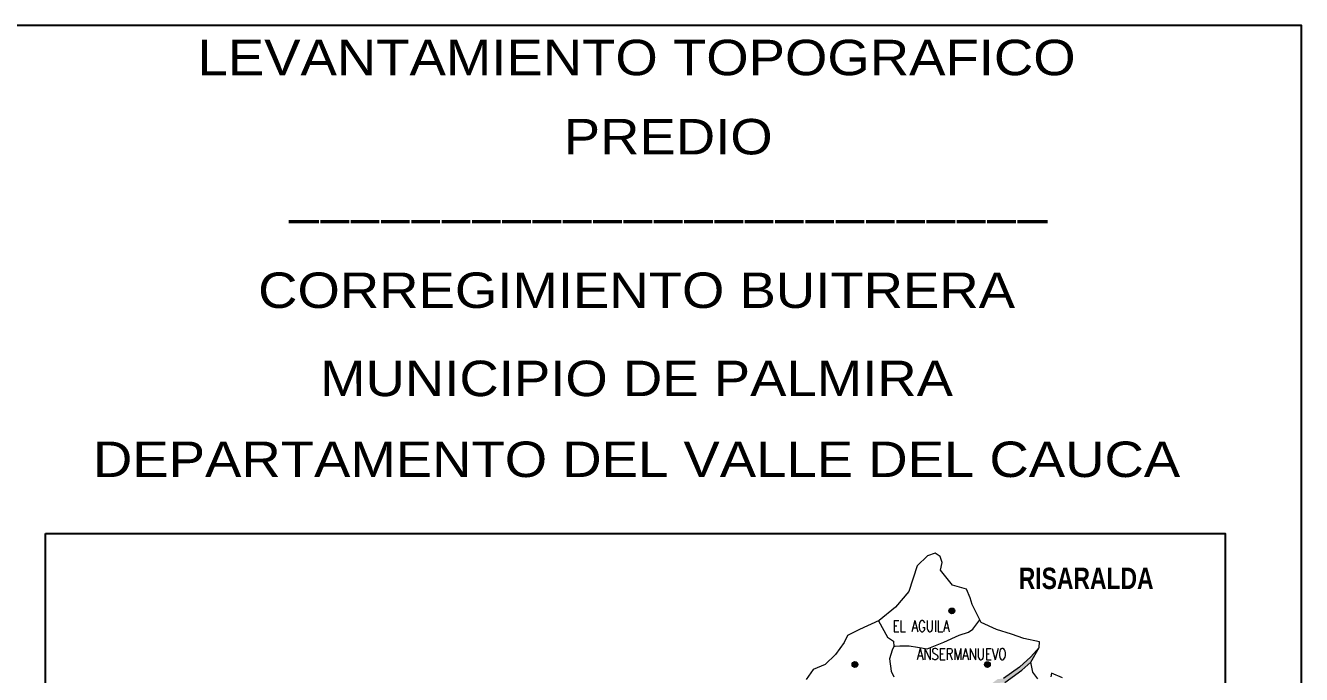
# Model space of a CAD drawing. Header units: metres. Extents: x 1097510 to 2158594, y 877039 to 1751652.
# Drawn here: x 1097794.67 to 1097841.58, y 877222.31 to 877246.17 of the extents above; entities that cross this region are included whole.
import ezdxf
from ezdxf.enums import TextEntityAlignment as Align

# ---------------------------------------------------------------- set-up
doc = ezdxf.new("R2010")
doc.units = ezdxf.units.M
doc.layers.add('ROTULO', color=7, linetype='Continuous')
doc.layers.add('VALLE', color=7, linetype='Continuous', lineweight=9)
doc.styles.add('arial', font='arial.ttf')
doc.styles.add('ROMAND', font='romand__.ttf')
doc.styles.add('UNO', font='impact.ttf', dxfattribs={"height": 0.04})

msp = doc.modelspace()

# ---------------------------------------------------------------- hatches: boundary and pattern name
at = {"layer": 'VALLE', "lineweight": 0}
h = msp.add_hatch(color=1, dxfattribs=at)
edge = h.paths.add_edge_path()
edge.add_arc((1097828.728, 877224.643), 0.107, 0, 360)
at = {"layer": 'VALLE', "lineweight": 0, "ltscale": 0.1}
msp.add_hatch(color=256, dxfattribs=at).paths.add_polyline_path([(1097831.634, 877222.757), (1097831.304, 877222.461), (1097830.677, 877222.012), (1097830.467, 877221.994), (1097830.082, 877221.706), (1097829.808, 877221.583), (1097829.716, 877221.455), (1097829.614, 877221.224), (1097829.561, 877221.103), (1097829.23, 877220.76), (1097829.029, 877220.487), (1097828.955, 877220.254), (1097828.874, 877219.997), (1097828.972, 877219.643), (1097828.992, 877219.343), (1097829.068, 877219.016), (1097829.09, 877218.921), (1097828.967, 877218.532), (1097828.775, 877218.116), (1097828.594, 877217.601), (1097828.414, 877217.372), (1097828.313, 877217.078), (1097828.093, 877216.545), (1097827.888, 877216.087), (1097827.65, 877215.87), (1097827.466, 877215.472), (1097827.389, 877215.034), (1097827.225, 877214.644), (1097827.061, 877214.435), (1097827.04, 877214.078), (1097826.7, 877213.494), (1097826.289, 877212.995), (1097826.085, 877212.757), (1097825.836, 877212.39), (1097825.688, 877212.023), (1097825.493, 877211.698), (1097825.458, 877211.325), (1097825.221, 877210.787), (1097825.172, 877210.59), (1097825.08, 877210.099), (1097824.956, 877209.765), (1097824.847, 877209.372), (1097824.48, 877208.669), (1097824.178, 877208.461), (1097823.875, 877208.029), (1097823.727, 877207.517), (1097823.719, 877207.126), (1097823.583, 877206.795), (1097823.361, 877206.376), (1097823.164, 877205.978), (1097823.055, 877205.534), (1097823.072, 877205.346), (1097822.957, 877204.978), (1097822.891, 877204.746), (1097823.113, 877204.223), (1097822.934, 877203.653), (1097822.834, 877203.415), (1097822.579, 877202.881), (1097822.207, 877202.44), (1097821.99, 877201.889), (1097821.837, 877201.17), (1097821.776, 877200.576), (1097821.647, 877199.914), (1097821.639, 877199.553), (1097821.601, 877199.126), (1097821.374, 877198.636), (1097821.122, 877198.391), (1097820.809, 877198.024), (1097820.301, 877197.385), (1097819.987, 877196.923), (1097819.891, 877196.566), (1097819.884, 877196.311), (1097820.041, 877196.113), (1097820.249, 877195.826), (1097820.404, 877195.577), (1097820.409, 877195.274), (1097820.373, 877194.856), (1097820.337, 877194.404), (1097820.22, 877193.96), (1097820.238, 877193.723), (1097820.162, 877193.375), (1097820.055, 877193.218), (1097820.188, 877193.107), (1097820.359, 877192.811), (1097820.421, 877192.492), (1097820.176, 877192.074), (1097819.864, 877191.937), (1097819.752, 877191.891), (1097819.564, 877191.813), (1097819.484, 877191.738), (1097819.508, 877191.518), (1097819.543, 877191.423), (1097819.542, 877191.273), (1097819.544, 877191.162), (1097819.591, 877190.946), (1097819.569, 877190.421), (1097819.424, 877190.047), (1097819.273, 877189.93), (1097819.242, 877189.629), (1097819.149, 877189.21), (1097819.059, 877188.787), (1097818.59, 877188.436), (1097818.231, 877188.314), (1097818.182, 877188.284), (1097817.942, 877187.816), (1097817.762, 877187.813), (1097817.468, 877187.5), (1097817.473, 877187.714), (1097817.696, 877187.959), (1097817.851, 877187.961), (1097818.07, 877188.389), (1097818.169, 877188.448), (1097818.521, 877188.567), (1097818.926, 877188.872), (1097819.005, 877189.241), (1097819.097, 877189.653), (1097819.134, 877190.008), (1097819.301, 877190.138), (1097819.423, 877190.451), (1097819.444, 877190.933), (1097819.398, 877191.145), (1097819.395, 877191.272), (1097819.396, 877191.396), (1097819.363, 877191.484), (1097819.33, 877191.795), (1097819.483, 877191.939), (1097819.807, 877192.072), (1097820.074, 877192.19), (1097820.266, 877192.519), (1097820.22, 877192.758), (1097820.074, 877193.011), (1097819.858, 877193.191), (1097820.024, 877193.435), (1097820.09, 877193.733), (1097820.072, 877193.973), (1097820.191, 877194.428), (1097820.227, 877194.868), (1097820.262, 877195.279), (1097820.258, 877195.534), (1097820.127, 877195.744), (1097819.924, 877196.024), (1097819.788, 877196.195), (1097819.736, 877196.261), (1097819.744, 877196.587), (1097819.851, 877196.985), (1097820.183, 877197.472), (1097820.695, 877198.118), (1097821.015, 877198.491), (1097821.252, 877198.722), (1097821.456, 877199.164), (1097821.492, 877199.561), (1097821.5, 877199.93), (1097821.63, 877200.597), (1097821.691, 877201.193), (1097821.849, 877201.932), (1097822.079, 877202.516), (1097822.454, 877202.961), (1097822.7, 877203.475), (1097822.795, 877203.703), (1097822.957, 877204.216), (1097822.736, 877204.736), (1097822.816, 877205.02), (1097822.923, 877205.362), (1097822.906, 877205.545), (1097823.025, 877206.029), (1097823.231, 877206.443), (1097823.45, 877206.857), (1097823.572, 877207.156), (1097823.58, 877207.539), (1097823.741, 877208.094), (1097824.072, 877208.567), (1097824.366, 877208.77), (1097824.709, 877209.427), (1097824.816, 877209.811), (1097824.938, 877210.138), (1097825.029, 877210.621), (1097825.082, 877210.835), (1097825.314, 877211.362), (1097825.35, 877211.745), (1097825.556, 877212.088), (1097825.706, 877212.459), (1097825.968, 877212.846), (1097826.176, 877213.09), (1097826.579, 877213.578), (1097826.895, 877214.121), (1097826.917, 877214.49), (1097827.097, 877214.719), (1097827.247, 877215.076), (1097827.325, 877215.516), (1097827.529, 877215.958), (1097827.766, 877216.175), (1097827.957, 877216.603), (1097828.175, 877217.13), (1097828.283, 877217.444), (1097828.463, 877217.673), (1097828.639, 877218.172), (1097828.83, 877218.585), (1097828.937, 877218.927), (1097828.924, 877218.983), (1097828.846, 877219.322), (1097828.827, 877219.619), (1097828.721, 877219.999), (1097828.815, 877220.298), (1097828.896, 877220.554), (1097829.117, 877220.855), (1097829.437, 877221.186), (1097829.479, 877221.283), (1097829.587, 877221.529), (1097829.712, 877221.701), (1097830.007, 877221.833), (1097830.412, 877222.137), (1097830.624, 877222.155), (1097831.212, 877222.576), (1097831.63, 877222.951), (1097831.936, 877223.296)])
at = {"layer": 'VALLE', "lineweight": 0}
h = msp.add_hatch(color=1, dxfattribs=at)
edge = h.paths.add_edge_path()
edge.add_arc((1097825.165, 877222.672), 0.107, 0.0004, 360.0004)
h = msp.add_hatch(color=1, dxfattribs=at)
edge = h.paths.add_edge_path()
edge.add_arc((1097830.035, 877222.669), 0.107, 0.0004, 360.0004)

# ---------------------------------------------------------------- linework, layer by layer
at = {"color": 7}
msp.add_lwpolyline([(1097792.078, 877038.544), (1097841.583, 877038.544), (1097841.583, 877246.174), (1097792.078, 877246.174)], close=True, dxfattribs=at)
at = {"layer": 'ROTULO', "color": 7}
msp.add_lwpolyline([(1097795.401, 877227.494), (1097838.777, 877227.494), (1097838.777, 877178.57), (1097795.401, 877178.57)], close=True, dxfattribs=at)
at = {"layer": 'VALLE', "lineweight": 0, "ltscale": 0.1, "flags": 128}
for points in [[(1097831.884, 877222.148), (1097831.711, 877222.386), (1097831.634, 877222.757), (1097831.936, 877223.296), (1097831.955, 877223.506), (1097831.378, 877223.626), (1097830.922, 877223.788), (1097830.367, 877223.963), (1097829.811, 877224.222), (1097829.62, 877224.587), (1097829.474, 877224.882), (1097829.399, 877225.122), (1097829.266, 877225.445), (1097828.754, 877225.592), (1097828.306, 877226.137), (1097828.372, 877226.421), (1097828.297, 877226.646), (1097828.111, 877226.77), (1097827.83, 877226.667), (1097827.454, 877226.306), (1097827.144, 877225.352), (1097826.658, 877224.778), (1097826.058, 877224.286), (1097825.327, 877223.963), (1097824.892, 877223.743), (1097824.769, 877223.486), (1097824.451, 877223.042), (1097824.075, 877222.667), (1097823.625, 877222.49), (1097823.376, 877222.118)], [(1097830.677, 877222.012), (1097831.304, 877222.461), (1097831.634, 877222.757), (1097831.936, 877223.296), (1097831.936, 877223.296), (1097831.63, 877222.951), (1097831.212, 877222.576), (1097830.624, 877222.155)], [(1097832.79, 877222.177), (1097832.391, 877222.355), (1097832.365, 877222.213)]]:
    msp.add_lwpolyline(points, dxfattribs=at)
at = {"layer": 'VALLE', "lineweight": 0, "ltscale": 0.1}
for points in [[(1097826.031, 877224.274), (1097826.365, 877223.683), (1097826.58, 877223.531), (1097826.598, 877223.333), (1097826.529, 877223.204), (1097826.436, 877222.877), (1097826.5, 877222.425), (1097826.588, 877222.214)], [(1097826.597, 877223.344), (1097826.64, 877223.348), (1097826.81, 877223.365), (1097827.164, 877223.357), (1097827.462, 877223.305), (1097827.817, 877223.254), (1097828.436, 877223.491), (1097828.997, 877223.756), (1097829.335, 877223.86), (1097829.503, 877223.977), (1097829.761, 877224.318)]]:
    msp.add_lwpolyline(points, dxfattribs=at)
for centre in [(1097828.728, 877224.643), (1097825.165, 877222.672), (1097830.035, 877222.669)]:
    msp.add_circle(centre, 0.107, dxfattribs=at)

# ---------------------------------------------------------------- texts
at = {"layer": 'ROTULO', "color": 7, "lineweight": 0, "style": 'arial', "width": 1.1}
for s, height, p in [('LEVANTAMIENTO TOPOGRAFICO', 1.30417, (1097817.135, 877244.998)), ('PREDIO', 1.3042, (1097818.298, 877242.086)), ('_________________________', 1.30417, (1097818.299, 877239.743)), ('CORREGIMIENTO BUITRERA', 1.30417, (1097817.135, 877236.438)), ('MUNICIPIO DE PALMIRA', 1.30417, (1097817.135, 877233.195)), ('DEPARTAMENTO DEL VALLE DEL CAUCA', 1.30417, (1097817.135, 877230.22))]:
    msp.add_text(s, height=height, rotation=0.0004, dxfattribs=at).set_placement(p, align=Align.MIDDLE)
at = {"layer": 'VALLE', "lineweight": 0, "ltscale": 0.1, "style": 'UNO'}
msp.add_text('RISARALDA', height=0.7849, rotation=0.0004, dxfattribs=at).set_placement((1097831.188, 877225.449))
at = {"layer": 'VALLE', "lineweight": 0, "ltscale": 0.1, "style": 'ROMAND', "width": 0.75}
for s, height, p in [('EL AGUILA', 0.4186, (1097826.547, 877223.876)), ('ANSERMANUEVO', 0.41859, (1097827.44, 877222.847))]:
    msp.add_text(s, height=height, rotation=0.0004, dxfattribs=at).set_placement(p)

doc.saveas('drawing.dxf')
